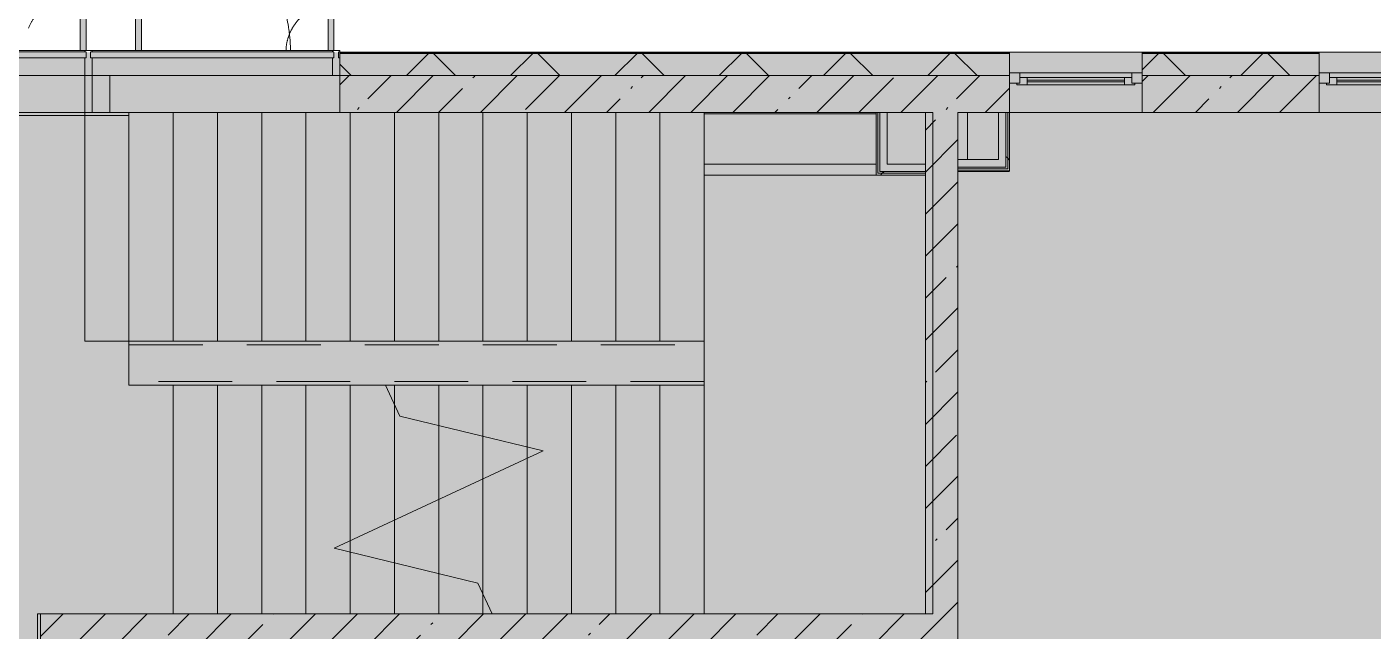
# Model space of a CAD drawing. Header units: millimetres. Extents: x -6228 to 200708, y -8553 to 29014.
# Drawn here: x 94488 to 103615, y 17634 to 21730 of the extents above; entities that cross this region are included whole.
import ezdxf

# ---------------------------------------------------------------- set-up
doc = ezdxf.new("R2010")
doc.units = ezdxf.units.MM
doc.linetypes.add('200_ШТРИХ__ш1_п0_6_', pattern=[800, 500, -300])
doc.layers.add('A-DETL-GENF-1', color=7, linetype='Continuous', lineweight=9, true_color=0xc0c0c0, transparency=0.4)
for name, color, linetype, lineweight in [('A-DETL-MBND-1', 7, '200_ШТРИХ__ш1_п0_6_', 9), ('A-GLAZ', 7, 'Continuous', 5), ('A-GLAZ-CWMG', 7, 'Continuous', 5), ('A-WALL', 7, 'Continuous', 5), ('I-WALL', 7, 'Continuous', 5)]:
    doc.layers.add(name, color=color, linetype=linetype, lineweight=lineweight)
for name, color, linetype, lineweight, true_color in [('A-FLOR-2', 7, 'Continuous', 5, 0xb7b7b7), ('A-GLAZ-1', 7, 'Continuous', 5, 0x737373), ('A-GLAZ-CWMG-2', 7, 'Continuous', 5, 0x737373), ('A-WALL-1', 7, 'Continuous', 5, 0x737373), ('A-WALL-2', 7, 'Continuous', 9, 0x737373), ('I-WALL-1', 7, 'Continuous', 5, 0xe7e7e7), ('I-WALL-2', 7, 'Continuous', 5, 0x737373), ('S-STRS-1', 7, 'Continuous', 5, 0x737373), ('S-STRS-MBND-1', 7, 'Continuous', 5, 0x737373)]:
    doc.layers.add(name, color=color, linetype=linetype, lineweight=lineweight, true_color=true_color)
pattern_1 = [(45, (0, 0), (-285.1231, 285.1231), []), (45, (285.12, 0), (-285.1231, 285.1231), [504.031, -100.806, 16.764, -84.042])]
pattern_2 = [(45, (0, 0), (-530.33, 530.33), []), (135, (0, 0), (-530.33, -530.33), [])]

# ---------------------------------------------------------------- blocks, each defined once
blk = doc.blocks.new('120_Окно_СКБ_1Ст - 120_Окно_СКБ_1Ст 900х2500_h_ с форточкой-22877787-2_1_3_птичка копия 1')
at = {"layer": 'A-GLAZ-1'}
for p, q in [((-450, -127), (-450, -57)), ((-450, -57), (-380, -57)), ((450, -57), (-450, -57)), ((-380, -57), (-380, -127)), ((380, -87), (-380, -87)), ((-380, -87), (-380, -127)), ((-330, -137), (-330, -87)), ((330, -137), (330, -87)), ((380, -127), (380, -57)), ((380, -57), (450, -57)), ((380, -127), (380, -87)), ((450, -57), (450, -127)), ((-380, -127), (-450, -127)), ((-450, -127), (-400, -127)), ((-380, -127), (-400, -127)), ((-400, -127), (-400, -137)), ((-400, -137), (400, -137)), ((400, -137), (-400, -137)), ((-330, -107), (330, -107)), ((330, -117), (-330, -117)), ((450, -127), (380, -127)), ((400, -127), (380, -127)), ((400, -127), (450, -127)), ((400, -137), (400, -127))]:
    blk.add_line(p, q, dxfattribs=at)
blk = doc.blocks.new('120_Окно_СКБ_2Ст_Фрамуга сверху - 120_Окно_СКБ_2Ст_2300х2500_h_ ДОО-23103760-2_1_3_птичка копия 1')
at = {"layer": 'A-GLAZ-1'}
for p, q in [((-1150, -127), (-1150, -57)), ((-1150, -57), (-1080, -57)), ((1150, -57), (-1150, -57)), ((-1080, -57), (-1080, -127)), ((-1080, -57), (1080, -57)), ((520, -87), (-1080, -87)), ((-1080, -87), (-1080, -127)), ((-1030, -137), (-1030, -87)), ((470, -137), (470, -87)), ((520, -127), (520, -57)), ((520, -57), (590, -57)), ((520, -127), (520, -87)), ((590, -57), (590, -127)), ((1080, -87), (590, -87)), ((590, -87), (590, -127)), ((640, -137), (640, -87)), ((1030, -137), (1030, -87)), ((1080, -127), (1080, -57)), ((1080, -57), (1150, -57)), ((1080, -127), (1080, -87)), ((1150, -57), (1150, -127)), ((-1080, -127), (-1150, -127)), ((-1150, -127), (-1100, -127)), ((-1080, -127), (-1100, -127)), ((-1100, -127), (-1100, -137)), ((-1100, -137), (540, -137)), ((540, -137), (-1100, -137)), ((-1030, -107), (470, -107)), ((470, -117), (-1030, -117)), ((590, -127), (520, -127)), ((540, -127), (520, -127)), ((540, -127), (570, -127)), ((540, -127), (570, -127)), ((540, -137), (540, -127)), ((590, -127), (570, -127)), ((570, -127), (570, -137)), ((570, -137), (1100, -137)), ((1100, -137), (570, -137)), ((640, -107), (1030, -107)), ((1030, -117), (640, -117)), ((1150, -127), (1080, -127)), ((1100, -127), (1080, -127)), ((1100, -127), (1149.8, -127)), ((1100, -137), (1100, -127))]:
    blk.add_line(p, q, dxfattribs=at)
blk = doc.blocks.new('DRS_ДПУ_распашная__2Ст_Прямоугольная1 - ВН-4_ Нр_ДО_1500х2200 глухая-26741401-2_1_3_птичка копия 1')
at = {"layer": 'A-DETL-MBND-1'}
h = blk.add_hatch(color=256, dxfattribs=at)
h.paths.add_polyline_path([(-760, 10), (-730, 10), (-730, 1050), (-770, 1050), (-770, 10)])
h.paths.add_polyline_path([(-760, 0), (-760, 10), (-770, 0)])
h = blk.add_hatch(color=256, dxfattribs=at)
h.paths.add_polyline_path([(760, 0), (770, 0), (760, 10)])
h.paths.add_polyline_path([(730, 10), (770, 10), (770, 423.1), (730, 423.1), (730, 40)])
for p, q in [((-770, 1050), (-770, 10)), ((-730, 1050), (-770, 1050)), ((-730, 10), (-730, 1050)), ((770, 423.1), (730, 423.1)), ((730, 423.1), (730, 10)), ((770, 10), (770, 423.1))]:
    blk.add_line(p, q, dxfattribs=at)
for centre, radius, start, end in [((-770, 0), 1050, 0.55196, 90), ((770, 0), 423.1, 90, 178.61029)]:
    blk.add_arc(centre, radius, start, end, dxfattribs=at)
blk = doc.blocks.new('Прямоугольный импост - Импост структурный с накладкой - 170мм-23713241-2_1_3_птичка копия 1')
at = {"layer": 'A-DETL-MBND-1'}
for p, q in [((-10, 0), (0, 0)), ((0, 0), (0, -10))]:
    blk.add_line(p, q, dxfattribs=at)
blk = doc.blocks.new('DRS_ДПУ_распашная__2Ст_Прямоугольная1 - ВН-4_ Нр_ДО_1500х2200 глухая-26857260-2_1_3_птичка копия 1')
at = {"layer": 'A-DETL-MBND-1'}
blk.add_hatch(color=256, dxfattribs=at).paths.add_polyline_path([(-632.5, 10), (-632.5, 1050), (-672.5, 1050), (-672.5, 10), (-649.8, 10)])
h = blk.add_hatch(color=256, dxfattribs=at)
h.paths.add_polyline_path([(662.5, 0), (672.5, 0), (662.5, 10)])
h.paths.add_polyline_path([(662.5, 10), (672.5, 10), (672.5, 325.6), (632.5, 325.6), (632.5, 10)])
for p, q in [((-672.5, 1050), (-672.5, 10)), ((-632.5, 1050), (-672.5, 1050)), ((-632.5, 10), (-632.5, 1050)), ((672.5, 325.6), (632.5, 325.6)), ((632.5, 325.6), (632.5, 10)), ((672.5, 10), (672.5, 325.6))]:
    blk.add_line(p, q, dxfattribs=at)
for centre, radius, start, end in [((-672.5, 0), 1050, 0.55196, 90), ((672.5, 0), 325.6, 90, 178.15712)]:
    blk.add_arc(centre, radius, start, end, dxfattribs=at)
blk = doc.blocks.new('PNS_Панель прямоугольная1 - Нр_Стекло - 40мм-22959730-2_1_3_птичка копия 1')
at = {"layer": 'A-GLAZ'}
for p, q in [((-770, 0), (770, 0)), ((770, 0), (-770, 0))]:
    blk.add_line(p, q, dxfattribs=at)
at = {"layer": 'A-GLAZ-1'}
blk.add_line((-756.4, -40), (760, -40), dxfattribs=at)
blk = doc.blocks.new('PNS_Панель прямоугольная1 - Нр_Стекло - 40мм-23689183-2_1_3_птичка копия 1')
at = {"layer": 'A-GLAZ'}
for p, q in [((-825, 0), (825, 0)), ((825, 0), (-825, 0))]:
    blk.add_line(p, q, dxfattribs=at)
at = {"layer": 'A-GLAZ-1'}
blk.add_line((-815, -40), (815, -40), dxfattribs=at)
blk = doc.blocks.new('Прямоугольный импост - Импост структурный с накладкой - 170мм-22874516-2_1_3_птичка копия 1')
at = {"layer": 'A-GLAZ-CWMG'}
for p, q in [((-50, -10), (-50, 0)), ((-50, 0), (-40, 0)), ((-10, 0), (0, 0)), ((0, 0), (0, -10)), ((0, -10), (-50, -10))]:
    blk.add_line(p, q, dxfattribs=at)
at = {"layer": 'A-GLAZ-CWMG-2'}
for p, q in [((-50, 40), (-50, 160)), ((-50, 160), (0, 160)), ((0, 160), (0, 40)), ((-40, 40), (-50, 40)), ((-40, 2), (-40, 40)), ((-10, 40), (-10, 2)), ((0, 40), (-10, 40))]:
    blk.add_line(p, q, dxfattribs=at)
blk = doc.blocks.new('Прямоугольный импост - Импост структурный с накладкой - 170мм-22855553-2_1_3_птичка копия 1')
at = {"layer": 'A-GLAZ-CWMG'}
for p, q in [((93360, 21560), (93360, 21570)), ((93360, 21570), (94880, 21570)), ((94880, 21570), (94880, 21560))]:
    blk.add_line(p, q, dxfattribs=at)
at = {"layer": 'A-GLAZ-CWMG-2'}
blk.add_line((93360, 21400), (94880, 21400), dxfattribs=at)
blk = doc.blocks.new('Прямоугольный импост - Импост структурный с накладкой - 170мм-23689142-2_1_3_птичка копия 1')
at = {"layer": 'A-GLAZ-CWMG'}
for p, q in [((94930, 21560), (94930, 21570)), ((94930, 21570), (96560, 21570)), ((96560, 21570), (96560, 21560))]:
    blk.add_line(p, q, dxfattribs=at)
at = {"layer": 'A-GLAZ-CWMG-2'}
blk.add_line((94930, 21400), (96560, 21400), dxfattribs=at)
blk = doc.blocks.new('Прямоугольный импост - Импост структурный с накладкой - 170мм-22874498-2_1_3_птичка копия 1')
at = {"layer": 'A-GLAZ-CWMG'}
for p, q in [((-25, -10), (-25, 0)), ((-25, 0), (-15, 0)), ((15, 0), (25, 0)), ((25, 0), (25, -10)), ((25, -10), (-25, -10))]:
    blk.add_line(p, q, dxfattribs=at)
at = {"layer": 'A-GLAZ-CWMG-2'}
for p, q in [((-25, 40), (-25, 160)), ((-25, 160), (25, 160)), ((25, 160), (25, 40)), ((-15, 40), (-25, 40)), ((-15, 2), (-15, 40)), ((15, 40), (15, 2)), ((25, 40), (15, 40))]:
    blk.add_line(p, q, dxfattribs=at)
blk = doc.blocks.new('Зашивка приборов отопления31 - Зашивка приборов отопления-33324104-2_1_3_птичка копия 1')
at = {"layer": 'A-WALL-1'}
for p, q in [((126595, 120), (125430, 120)), ((126595, 45), (126595, 120)), ((126595, 45), (125430, 45)), ((125430, 45), (126595, 45)), ((126595, -295), (126595, 45)), ((125430, -295), (126595, -295))]:
    blk.add_line(p, q, dxfattribs=at)

msp = doc.modelspace()

# ---------------------------------------------------------------- hatches: boundary and pattern name
at = {"layer": 'A-DETL-GENF-1'}
msp.add_hatch(color=256, dxfattribs=at).paths.add_polyline_path([(119627.9, -258), (125238, -258), (125238, 21558), (93308, 21558), (93308, 27348), (84860, 27348), (84860, 5750), (89202, 5750), (89202, -258), (119192.5, -258)])
at = {"layer": 'A-WALL'}
h = msp.add_hatch(dxfattribs=at)
h.set_pattern_fill('FP_20', color=256, style=0, pattern_type=2)
h.set_pattern_definition([(45, (0, 0), (-353.5534, 353.5534), []), (135, (0, 0), (-353.5534, -353.5534), [])])
h.paths.add_polyline_path([(125230, 21400), (125230, 21550), (120150.2, 21550), (120150.2, 21400), (125080, 21400)])
h.paths.add_polyline_path([(119250.2, 21400), (119250.2, 21550), (117900.4, 21550), (117900.4, 21400), (118757.2, 21400)])
h.paths.add_polyline_path([(106567.1, 21400), (106850.4, 21400), (106850.4, 21550), (105550.2, 21550), (105550.2, 21400), (106050, 21400)])
h.paths.add_polyline_path([(108308.5, 21400), (109050.4, 21400), (109050.4, 21550), (107750.4, 21550), (107750.4, 21400)])
h.paths.add_polyline_path([(109950.4, 21400), (111250, 21400), (111250, 21550), (109950.4, 21550)])
h.paths.add_polyline_path([(116145, 21400), (117000.4, 21400), (117000.4, 21550), (115600.4, 21550), (115600.4, 21400), (116100.4, 21400)])
h.paths.add_polyline_path([(113300.4, 21400), (113300.4, 21550), (112150, 21550), (112150, 21400)])
h.paths.add_polyline_path([(97859.9, 21400), (101150, 21400), (101150, 21550), (96610, 21550), (96610, 21400)])
h.paths.add_polyline_path([(93310, 21400), (93305.9, 21550), (93060, 21550), (93060, 21400), (93308, 21400)])
h.paths.add_polyline_path([(103084.2, 21400), (103250.2, 21400), (103250.2, 21550), (102050, 21550), (102050, 21400)])
at = {"layer": 'I-WALL'}
h = msp.add_hatch(dxfattribs=at)
h.set_pattern_fill('FP_28', color=256, style=0, pattern_type=2)
h.set_pattern_definition(pattern_1)
h.paths.add_polyline_path([(96610, 21150), (100580, 21150), (100580, 21400), (96610, 21400)])
h.paths.add_polyline_path([(93308, 21150), (93310, 21150), (93308, 21400), (93030, 21400), (93030, 21150), (93202, 21150)])
h = msp.add_hatch(dxfattribs=at)
h.set_pattern_fill('FP_28', color=256, style=0, pattern_type=2)
h.set_pattern_definition(pattern_1)
h.paths.add_polyline_path([(100800, 17750), (100800, 21400), (100580, 21400), (100580, 17750)])
h = msp.add_hatch(dxfattribs=at)
h.set_pattern_fill('FP_28', color=256, style=0, pattern_type=2)
h.set_pattern_definition(pattern_1)
h.paths.add_polyline_path([(118230.5, 21150), (119250.2, 21150), (119250.2, 21400), (117900.4, 21400), (117900.4, 21150), (118180.5, 21150)])
h.paths.add_polyline_path([(113300.4, 21150), (113300.4, 21400), (112150, 21400), (112150, 21150)])
h.paths.add_polyline_path([(116100.4, 21150), (117000.4, 21150), (117000.4, 21400), (116100.4, 21400), (116100.4, 21239.3)])
h.paths.add_polyline_path([(121210, 21150), (121210, 21400), (120850, 21400), (120850, 21150)])
h.paths.add_polyline_path([(101125, 21150), (101150, 21150), (101150, 21400), (100800, 21400), (100800, 21150), (101075, 21150)])
h.paths.add_polyline_path([(106050, 21150), (106850.4, 21150), (106850.4, 21400), (106050, 21400)])
h.paths.add_polyline_path([(103084.2, 21150), (103250.2, 21150), (103250.2, 21400), (102050, 21400), (102050, 21150)])
h.paths.add_polyline_path([(108308.5, 21150), (109050.4, 21150), (109050.4, 21400), (107750.4, 21400), (107750.4, 21150), (108225, 21150)])
h.paths.add_polyline_path([(111250, 21150), (111250, 21400), (111050, 21400), (111050, 21150)])
h.paths.add_polyline_path([(110350, 21150), (110350, 21400), (109950.4, 21400), (109950.4, 21150), (110050, 21150)])
h = msp.add_hatch(dxfattribs=at)
h.set_pattern_fill('FP_132', color=256, style=0, pattern_type=2)
h.set_pattern_definition(pattern_2)
h.paths.add_polyline_path([(101137.5, 20767.5), (101137.5, 21150), (101125, 21150), (101125, 20767.5)])
h = msp.add_hatch(dxfattribs=at)
h.set_pattern_fill('FP_132', color=256, style=0, pattern_type=2)
h.set_pattern_definition(pattern_2)
h.paths.add_polyline_path([(101150, 20755), (101150, 21150), (101137.5, 21150), (101137.5, 20755)])
h = msp.add_hatch(dxfattribs=at)
h.set_pattern_fill('FP_132', color=256, style=0, pattern_type=2)
h.set_pattern_definition(pattern_2)
h.paths.add_polyline_path([(100257.5, 20725), (100580, 20725), (100580, 20737.5), (100257.5, 20737.5)])
h = msp.add_hatch(dxfattribs=at)
h.set_pattern_fill('FP_132', color=256, style=0, pattern_type=2)
h.set_pattern_definition(pattern_2)
h.paths.add_polyline_path([(100270, 20737.5), (100580, 20737.5), (100580, 20750), (100270, 20750)])
h = msp.add_hatch(dxfattribs=at)
h.set_pattern_fill('FP_28', color=256, style=0, pattern_type=2)
h.set_pattern_definition(pattern_1)
h.paths.add_polyline_path([(98520, 17530), (100800, 17530), (100800, 17750), (94580, 17750), (94580, 17530), (97859.9, 17530)])
at = {"layer": 'I-WALL-1'}
for points in [[(100320, 20750), (100320, 21150), (100270, 21150), (100270, 20750)], [(101125, 20780), (101125, 21150), (101075, 21150), (101075, 20780)], [(100800, 20780), (101075, 20780), (101075, 20830), (100800, 20830)], [(100580, 20750), (100580, 20800), (100320, 20800), (100320, 20750), (100472, 20750)]]:
    msp.add_hatch(color=256, dxfattribs=at).paths.add_polyline_path(points)

# ---------------------------------------------------------------- linework, layer by layer
at = {"layer": 'A-DETL-MBND-1'}
for p, q in [((94930, 21150), (94930, 21400)), ((95050, 21400), (95050, 21150)), ((95180, 19575), (99080, 19575)), ((99080, 19325), (95180, 19325))]:
    msp.add_line(p, q, dxfattribs=at)
at = {"layer": 'A-FLOR-2'}
for p, q in [((94880, 21150), (94880, 21400)), ((95180, 21130), (93050, 21130)), ((95180, 21150), (93310, 21150)), ((95180, 19300), (95180, 21150)), ((100865, 21150), (100865, 20830)), ((101150, 20750), (100800, 20750)), ((95480, 19300), (95180, 19300)), ((94559, 13620), (94559, 17750)), ((94559, 17750), (94580, 17750))]:
    msp.add_line(p, q, dxfattribs=at)
at = {"layer": 'A-WALL-1'}
for p, q in [((106850.4, 21558), (96610, 21558)), ((96610, 21558), (96610, 21400)), ((101150, 21400), (101150, 21558)), ((102050, 21558), (102050, 21400)), ((103250.2, 21400), (103250.2, 21558)), ((100580, 21400), (100800, 21400))]:
    msp.add_line(p, q, dxfattribs=at)
at = {"layer": 'A-WALL-2'}
for p, q in [((101150, 21553), (96610, 21553)), ((101150, 21550), (96610, 21550)), ((103250.2, 21553), (102050, 21553)), ((103250.2, 21550), (102050, 21550)), ((96610, 21400), (100580, 21400)), ((101150, 21400), (100800, 21400)), ((103250.2, 21400), (102050, 21400)), ((100320, 21150), (100245, 21150)), ((100257.5, 20737.5), (100257.5, 21150)), ((100270, 20750), (100270, 21150)), ((101150, 21150), (101075, 21150)), ((101125, 20780), (101125, 21150)), ((101137.5, 20767.5), (101137.5, 21150)), ((100800, 20830), (100800, 20755)), ((100580, 20737.5), (100257.5, 20737.5)), ((100580, 20750), (100270, 20750)), ((100580, 20725), (100580, 20800)), ((100800, 20780), (101125, 20780)), ((100800, 20767.5), (101137.5, 20767.5))]:
    msp.add_line(p, q, dxfattribs=at)
at = {"layer": 'I-WALL-2'}
for p, q in [((96610, 21400), (96610, 21150)), ((101150, 21150), (101150, 21400)), ((102050, 21400), (102050, 21150)), ((103250.2, 21150), (103250.2, 21400)), ((96610, 21150), (100245, 21150)), ((100245, 21150), (100245, 20725)), ((100320, 21150), (100580, 21150)), ((100320, 20800), (100320, 21150)), ((100580, 21150), (100580, 20800)), ((100800, 21150), (101075, 21150)), ((100800, 20830), (100800, 21150)), ((101075, 21150), (101075, 20830)), ((105550, 21150), (101150, 21150)), ((101150, 20755), (101150, 21150)), ((101075, 20830), (100800, 20830)), ((100245, 20725), (100580, 20725)), ((100580, 20800), (100320, 20800)), ((100580, 20725), (100580, 17750)), ((100800, 15235), (100800, 20755)), ((100800, 20755), (101150, 20755)), ((94580, 17750), (94580, 13620)), ((100580, 17750), (94580, 17750))]:
    msp.add_line(p, q, dxfattribs=at)
at = {"layer": 'S-STRS-1'}
for p, q in [((94880, 19600), (94880, 21150)), ((95480, 21150), (95180, 21150)), ((95780, 21150), (95480, 21150)), ((95480, 19600), (95480, 21150)), ((95480, 19600), (95480, 21150)), ((96080, 21150), (95780, 21150)), ((95780, 19600), (95780, 21150)), ((95780, 19600), (95780, 21150)), ((96380, 21150), (96080, 21150)), ((96080, 19600), (96080, 21150)), ((96080, 19600), (96080, 21150)), ((96610, 21150), (96380, 21150)), ((96380, 19600), (96380, 21150)), ((96380, 19600), (96380, 21150)), ((96680, 19600), (96680, 21150)), ((96680, 19600), (96680, 21150)), ((96980, 19600), (96980, 21150)), ((96980, 19600), (96980, 21150)), ((97280, 19600), (97280, 21150)), ((97280, 19600), (97280, 21150)), ((97580, 19600), (97580, 21150)), ((97580, 19600), (97580, 21150)), ((97880, 19600), (97880, 21150)), ((97880, 19600), (97880, 21150)), ((98180, 19600), (98180, 21150)), ((98180, 19600), (98180, 21150)), ((98480, 19600), (98480, 21150)), ((98480, 19600), (98480, 21150)), ((98780, 19600), (98780, 21150)), ((98780, 19600), (98780, 21150)), ((99080, 21140), (99080, 21150)), ((99080, 21140), (99080, 21150)), ((99080, 19600), (99080, 20725)), ((99080, 19600), (99080, 20725)), ((95480, 19600), (95180, 19600)), ((95780, 19600), (95480, 19600)), ((96080, 19600), (95780, 19600)), ((96380, 19600), (96080, 19600)), ((96680, 19600), (96380, 19600)), ((96980, 19600), (96680, 19600)), ((97280, 19600), (96980, 19600)), ((97580, 19600), (97280, 19600)), ((97880, 19600), (97580, 19600)), ((98180, 19600), (97880, 19600)), ((98480, 19600), (98180, 19600)), ((98780, 19600), (98480, 19600)), ((99080, 19600), (98780, 19600)), ((99080, 19600), (99080, 19300)), ((95480, 19300), (95480, 17750)), ((95480, 19300), (95780, 19300)), ((95480, 19300), (95480, 17750)), ((95780, 19300), (96080, 19300)), ((95780, 19300), (95780, 17750)), ((95780, 19300), (95780, 17750)), ((96080, 19300), (96380, 19300)), ((96080, 19300), (96080, 17750)), ((96080, 19300), (96080, 17750)), ((96380, 19300), (96680, 19300)), ((96380, 19300), (96380, 17750)), ((96380, 19300), (96380, 17750)), ((96680, 19300), (96918.6, 19300)), ((96680, 19300), (96680, 18245.2)), ((96680, 19300), (96680, 18245.2)), ((96918.6, 19300), (96980, 19300)), ((96980, 19300), (97280, 19300)), ((96980, 19300), (96980, 19168.4)), ((96980, 19300), (96980, 19168.4)), ((97280, 19300), (97580, 19300)), ((97280, 19300), (97280, 19027.2)), ((97280, 19300), (97280, 19027.2)), ((97580, 19300), (97880, 19300)), ((97580, 19300), (97580, 18954.3)), ((97580, 19300), (97580, 18954.3)), ((97880, 19300), (98180, 19300)), ((97880, 19300), (97880, 18881.4)), ((97880, 19300), (97880, 18881.4)), ((98180, 19300), (98480, 19300)), ((98180, 19300), (98180, 17750)), ((98180, 19300), (98180, 17750)), ((98480, 19300), (98780, 19300)), ((98480, 19300), (98480, 17750)), ((98480, 19300), (98480, 17750)), ((98780, 19300), (99080, 19300)), ((98780, 19300), (98780, 17750)), ((98780, 19300), (98780, 17750)), ((99080, 19300), (99080, 17750)), ((99080, 19300), (99080, 17750)), ((96980, 19168.4), (96980, 18385.1)), ((96980, 19168.4), (96980, 18385.1)), ((97280, 19027.2), (97280, 18844.7)), ((97280, 19027.2), (97280, 18844.7)), ((97580, 18954.3), (97580, 18664.9)), ((97580, 18954.3), (97580, 18664.9)), ((97280, 18844.2), (97280, 18525)), ((97280, 18844.2), (97280, 18525)), ((97880, 18881.4), (97880, 18804.8)), ((97880, 18881.4), (97880, 18804.8)), ((97880, 18804.8), (97880, 17750)), ((97880, 18804.8), (97880, 17750)), ((97580, 18664.9), (97580, 17881.6)), ((97580, 18664.9), (97580, 17881.6)), ((97280, 18525), (97280, 18022.8)), ((97280, 18525), (97280, 18022.8)), ((96980, 18385.1), (96980, 18095.7)), ((96980, 18385.1), (96980, 18095.7)), ((96680, 18245.2), (96680, 18168.6)), ((96680, 18245.2), (96680, 18168.6)), ((96680, 18168.6), (96680, 17750)), ((96680, 18168.6), (96680, 17750)), ((96980, 18095.7), (96980, 17750)), ((96980, 18095.7), (96980, 17750)), ((97280, 18022.8), (97280, 17750)), ((97280, 18022.8), (97280, 17750)), ((97580, 17881.6), (97580, 17750)), ((97580, 17881.6), (97580, 17750)), ((97580, 17750), (97641.4, 17750))]:
    msp.add_line(p, q, dxfattribs=at)
at = {"layer": 'S-STRS-MBND-1'}
for p, q in [((94880, 19600), (94880, 21150)), ((99080, 21150), (94880, 21150)), ((95180, 19600), (95180, 21150)), ((95180, 19600), (95180, 21150)), ((95480, 19600), (95480, 21150)), ((95480, 19600), (95480, 21150)), ((95780, 19600), (95780, 21150)), ((95780, 19600), (95780, 21150)), ((96080, 19600), (96080, 21150)), ((96080, 19600), (96080, 21150)), ((96380, 19600), (96380, 21150)), ((96380, 19600), (96380, 21150)), ((96680, 19600), (96680, 21150)), ((96680, 19600), (96680, 21150)), ((96980, 19600), (96980, 21150)), ((96980, 19600), (96980, 21150)), ((97280, 19600), (97280, 21150)), ((97280, 19600), (97280, 21150)), ((97580, 19600), (97580, 21150)), ((97580, 19600), (97580, 21150)), ((97880, 19600), (97880, 21150)), ((97880, 19600), (97880, 21150)), ((98180, 19600), (98180, 21150)), ((98180, 19600), (98180, 21150)), ((98480, 19600), (98480, 21150)), ((98480, 19600), (98480, 21150)), ((98780, 19600), (98780, 21150)), ((98780, 19600), (98780, 21150)), ((100630, 21150), (99080, 21150)), ((99080, 19600), (99080, 21150)), ((99080, 19600), (99080, 21150)), ((100630, 17750), (100630, 21150)), ((99080, 19600), (94880, 19600)), ((99080, 19600), (99080, 19300)), ((96918.6, 19300), (99080, 19300)), ((97015.9, 19091.4), (96918.6, 19300)), ((96980, 19300), (96980, 19168.4)), ((96980, 19300), (96980, 19168.4)), ((97280, 19300), (97280, 19027.2)), ((97280, 19300), (97280, 19027.2)), ((97580, 19300), (97580, 18954.3)), ((97580, 19300), (97580, 18954.3)), ((97880, 19300), (97880, 18881.4)), ((97880, 19300), (97880, 18881.4)), ((98180, 19300), (98180, 17750)), ((98180, 19300), (98180, 17750)), ((98480, 19300), (98480, 17750)), ((98480, 19300), (98480, 17750)), ((98780, 19300), (98780, 17750)), ((98780, 19300), (98780, 17750)), ((99080, 19300), (99080, 17750)), ((99080, 19300), (99080, 17750)), ((97988.1, 18855.2), (97015.9, 19091.4)), ((96571.9, 18194.8), (97988.1, 18855.2)), ((97880, 18804.8), (97880, 17750)), ((97880, 18804.8), (97880, 17750)), ((97580, 18664.9), (97580, 17881.6)), ((97580, 18664.9), (97580, 17881.6)), ((97280, 18525), (97280, 18022.8)), ((97280, 18525), (97280, 18022.8)), ((96980, 18385.1), (96980, 18095.7)), ((96980, 18385.1), (96980, 18095.7)), ((97544.1, 17958.6), (96571.9, 18194.8)), ((96680, 18245.2), (96680, 18168.6)), ((96680, 18245.2), (96680, 18168.6)), ((97641.4, 17750), (97544.1, 17958.6)), ((97641.4, 17750), (99080, 17750)), ((99080, 17750), (100630, 17750))]:
    msp.add_line(p, q, dxfattribs=at)

# ---------------------------------------------------------------- block references
at = {"layer": 'A-DETL-MBND-1'}
for name, p in [('DRS_ДПУ_распашная__2Ст_Прямоугольная1 - ВН-4_ Нр_ДО_1500х2200 глухая-26741401-2_1_3_птичка копия 1', (94120, 21560)), ('DRS_ДПУ_распашная__2Ст_Прямоугольная1 - ВН-4_ Нр_ДО_1500х2200 глухая-26857260-2_1_3_птичка копия 1', (95897.5, 21560))]:
    msp.add_blockref(name, p, dxfattribs=at)
at = {"layer": 'A-DETL-MBND-1', "extrusion": (0, 0, -1), "rotation": 180}
msp.add_blockref('Прямоугольный импост - Импост структурный с накладкой - 170мм-23713241-2_1_3_птичка копия 1', (-96610, 21560), dxfattribs=at)
at = {"layer": 'A-GLAZ'}
for name, p in [('PNS_Панель прямоугольная1 - Нр_Стекло - 40мм-22959730-2_1_3_птичка копия 1', (94120, 21560)), ('PNS_Панель прямоугольная1 - Нр_Стекло - 40мм-23689183-2_1_3_птичка копия 1', (95745, 21560))]:
    msp.add_blockref(name, p, dxfattribs=at)
at = {"layer": 'A-GLAZ-1'}
for name, p in [('120_Окно_СКБ_1Ст - 120_Окно_СКБ_1Ст 900х2500_h_ с форточкой-22877787-2_1_3_птичка копия 1', (101600, 21475)), ('120_Окно_СКБ_2Ст_Фрамуга сверху - 120_Окно_СКБ_2Ст_2300х2500_h_ ДОО-23103760-2_1_3_птичка копия 1', (104400.2, 21475))]:
    msp.add_blockref(name, p, dxfattribs=at)
at = {"layer": 'A-GLAZ-CWMG'}
for name in ['Прямоугольный импост - Импост структурный с накладкой - 170мм-22855553-2_1_3_птичка копия 1', 'Прямоугольный импост - Импост структурный с накладкой - 170мм-23689142-2_1_3_птичка копия 1']:
    msp.add_blockref(name, (0, 0), dxfattribs=at)
at = {"layer": 'A-GLAZ-CWMG-2', "extrusion": (0, 0, -1), "rotation": 180}
for name, p in [('Прямоугольный импост - Импост структурный с накладкой - 170мм-22874498-2_1_3_птичка копия 1', (-94905, 21560)), ('Прямоугольный импост - Импост структурный с накладкой - 170мм-22874516-2_1_3_птичка копия 1', (-96610, 21560))]:
    msp.add_blockref(name, p, dxfattribs=at)
at = {"layer": 'A-WALL-1', "rotation": 180}
msp.add_blockref('Зашивка приборов отопления31 - Зашивка приборов отопления-33324104-2_1_3_птичка копия 1', (225675, 20845), dxfattribs=at)

doc.saveas('drawing.dxf')
